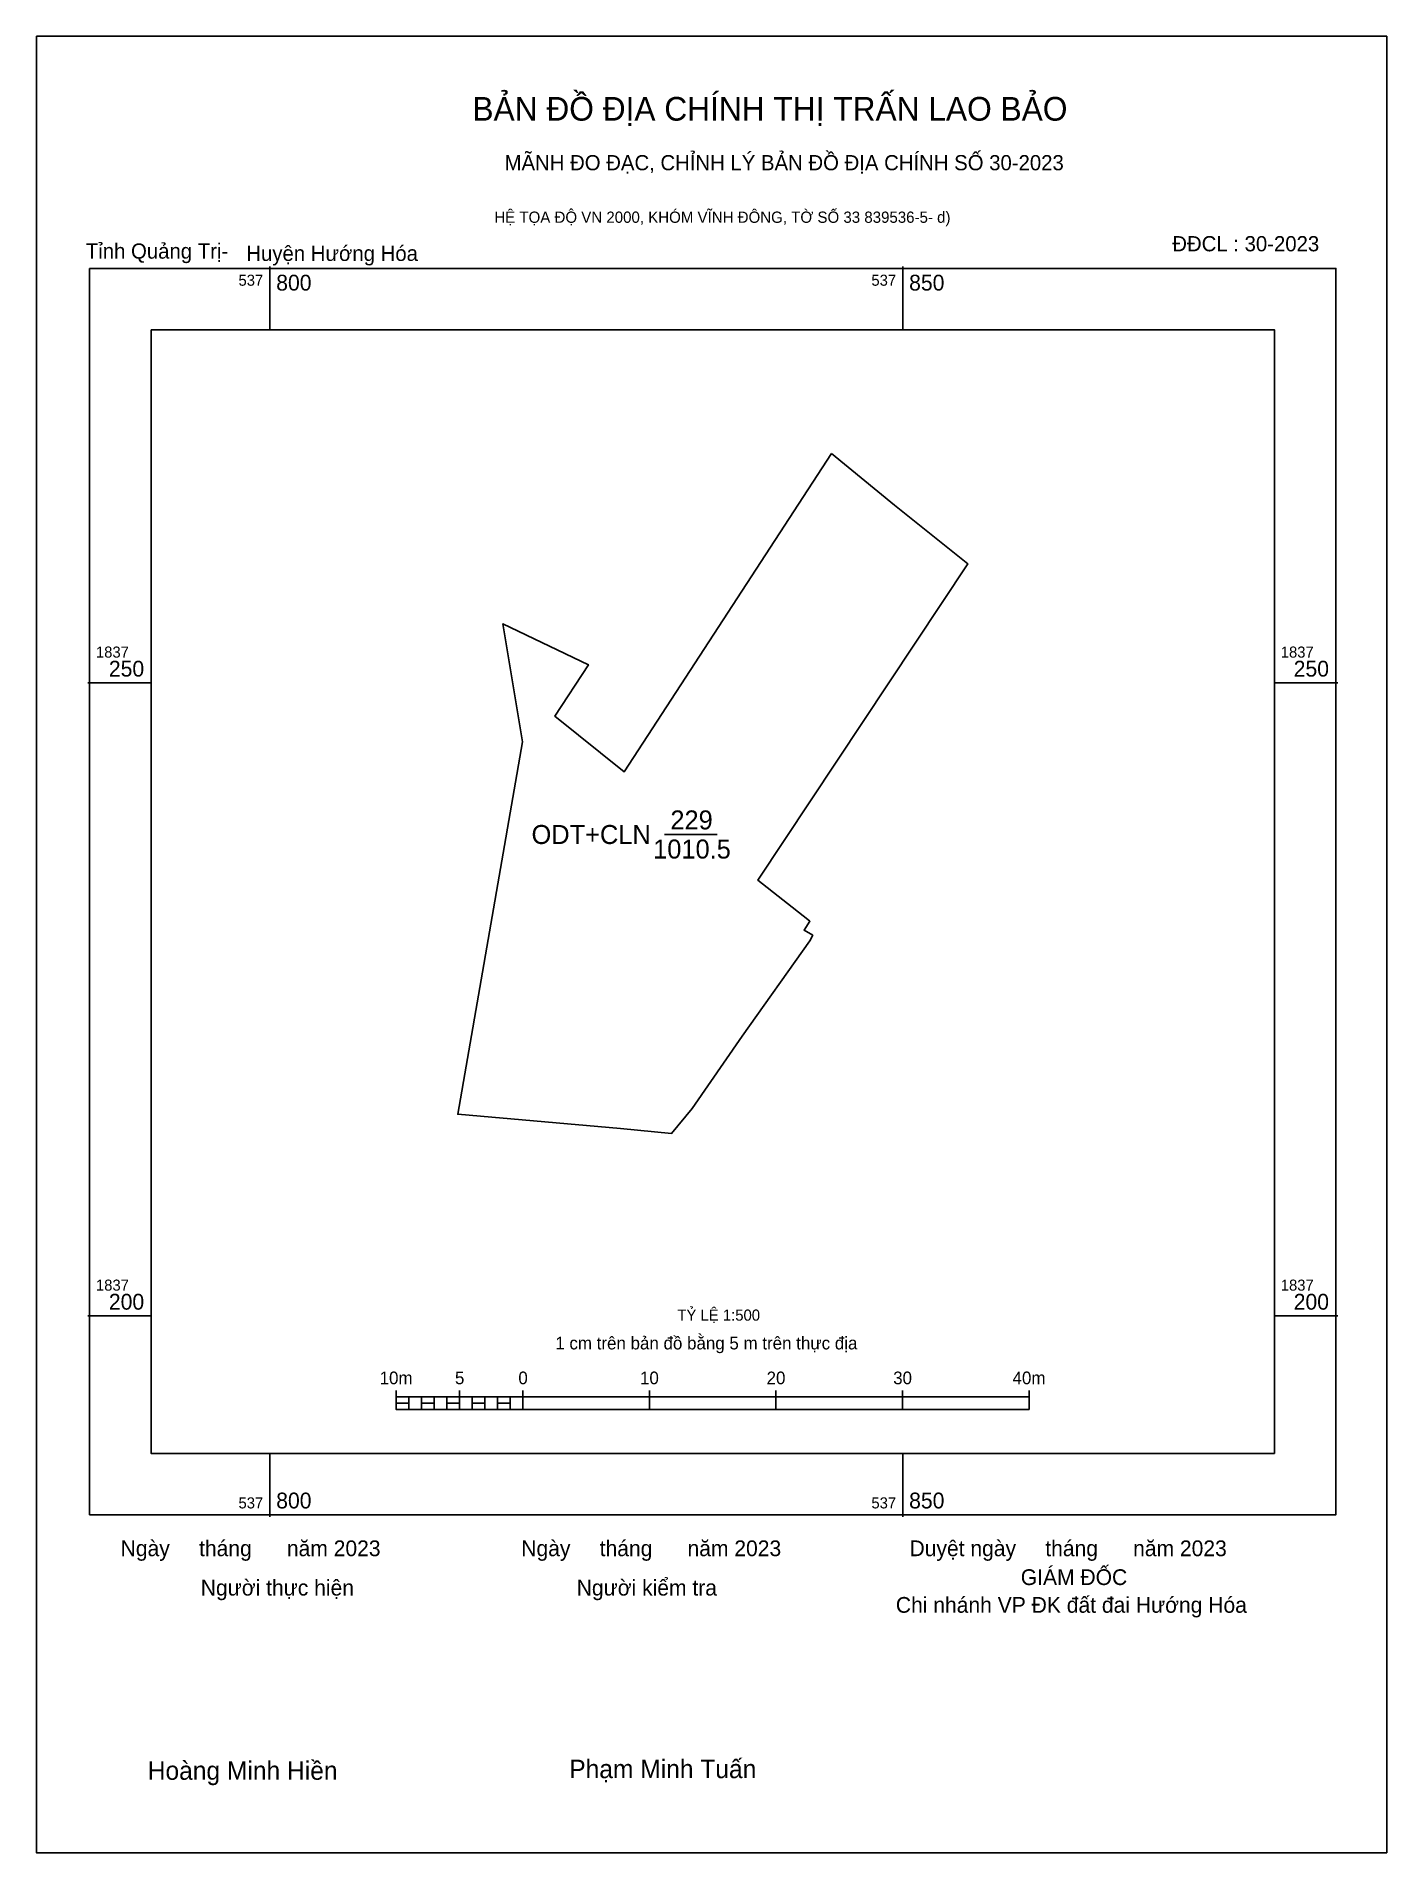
# Model space of a CAD drawing. Extents: x 537370 to 537888, y 1836669 to 1837301.
# Drawn here: x 537781.5 to 537888.2, y 1837157.6 to 1837301.1 of the extents above.
import ezdxf

# ---------------------------------------------------------------- set-up
doc = ezdxf.new("R2010")
doc.units = 0
for name, color, linetype in [('Level 10', 7, 'Continuous'), ('Level 13', 7, 'Continuous'), ('Level 15', 7, 'Continuous'), ('Level 27', 7, 'Continuous'), ('Level 29', 7, 'Continuous'), ('Level 6', 7, 'Continuous'), ('Level 62', 7, 'Continuous'), ('Level 63', 7, 'Continuous'), ('Level 9', 7, 'Continuous')]:
    doc.layers.add(name, color=color, linetype=linetype)

msp = doc.modelspace()

# ---------------------------------------------------------------- linework, layer by layer
at = {"layer": 'Level 10'}
msp.add_line((537831.17, 1837238.03), (537835.33, 1837238.03), dxfattribs=at)
msp.add_lwpolyline([(537844.38, 1837268.12), (537849.34, 1837264.03), (537855.13, 1837259.42), (537838.55, 1837234.42), (537842.5, 1837231.31), (537842.66, 1837231.18), (537842.2, 1837230.47), (537842.88, 1837230.07), (537842.65, 1837229.63), (537837.32, 1837222.09), (537833.37, 1837216.38), (537831.74, 1837214.42), (537827.71, 1837214.8), (537814.84, 1837215.93), (537819.96, 1837245.35), (537818.39, 1837254.66), (537825.16, 1837251.44), (537822.51, 1837247.38), (537828, 1837242.98)], close=True, dxfattribs=at)
at = {"layer": 'Level 15'}
msp.add_lwpolyline([(537781.55, 1837301.07), (537888.23, 1837301.07), (537888.23, 1837157.61), (537781.55, 1837157.61)], close=True, dxfattribs=at)
at = {"layer": 'Level 27'}
for p, q in [((537837.32, 1837222.09), (537837.32, 1837222.09)), ((537814.84, 1837215.93), (537814.84, 1837215.93))]:
    msp.add_line(p, q, dxfattribs=at)
at = {"layer": 'Level 29'}
msp.add_line((537842.65, 1837229.63), (537842.88, 1837230.07), dxfattribs=at)
at = {"layer": 'Level 62'}
msp.add_lwpolyline([(537790.61, 1837277.9), (537879.36, 1837277.9), (537879.36, 1837189.14), (537790.61, 1837189.14)], close=True, dxfattribs=at)
at = {"layer": 'Level 63'}
for p, q in [((537800, 1837282.9), (537800, 1837277.9)), ((537850, 1837282.9), (537850, 1837277.9)), ((537785.61, 1837250), (537790.61, 1837250)), ((537879.36, 1837250), (537884.36, 1837250)), ((537785.61, 1837200), (537790.61, 1837200)), ((537879.36, 1837200), (537884.36, 1837200)), ((537809.98, 1837194.11), (537809.98, 1837192.61)), ((537814.98, 1837194.11), (537814.98, 1837192.61)), ((537819.98, 1837194.11), (537819.98, 1837192.61)), ((537829.98, 1837194.11), (537829.98, 1837192.61)), ((537839.98, 1837194.11), (537839.98, 1837192.61)), ((537849.98, 1837194.11), (537849.98, 1837192.61)), ((537859.98, 1837194.11), (537859.98, 1837192.61)), ((537809.98, 1837193.61), (537859.98, 1837193.61)), ((537809.98, 1837192.61), (537859.98, 1837192.61)), ((537810.98, 1837193.61), (537810.98, 1837192.61)), ((537811.98, 1837193.61), (537811.98, 1837192.61)), ((537812.98, 1837193.61), (537812.98, 1837192.61)), ((537813.98, 1837193.61), (537813.98, 1837192.61)), ((537814.98, 1837193.61), (537814.98, 1837192.61)), ((537815.98, 1837193.61), (537815.98, 1837192.61)), ((537816.98, 1837193.61), (537816.98, 1837192.61)), ((537817.98, 1837193.61), (537817.98, 1837192.61)), ((537818.98, 1837193.61), (537818.98, 1837192.61)), ((537819.98, 1837193.61), (537819.98, 1837192.61)), ((537800, 1837189.14), (537800, 1837184.14)), ((537850, 1837189.14), (537850, 1837184.14))]:
    msp.add_line(p, q, dxfattribs=at)
for points in [[(537785.76, 1837282.74), (537884.21, 1837282.74), (537884.21, 1837184.3), (537785.76, 1837184.3)], [(537809.98, 1837193.11), (537810.98, 1837193.11), (537810.98, 1837192.61), (537809.98, 1837192.61)], [(537809.98, 1837193.11), (537810.98, 1837193.11), (537810.98, 1837192.61), (537809.98, 1837192.61)], [(537811.98, 1837193.11), (537812.98, 1837193.11), (537812.98, 1837192.61), (537811.98, 1837192.61)], [(537813.98, 1837193.11), (537814.98, 1837193.11), (537814.98, 1837192.61), (537813.98, 1837192.61)], [(537815.98, 1837193.11), (537816.98, 1837193.11), (537816.98, 1837192.61), (537815.98, 1837192.61)], [(537817.98, 1837193.11), (537818.98, 1837193.11), (537818.98, 1837192.61), (537817.98, 1837192.61)]]:
    msp.add_lwpolyline(points, close=True, dxfattribs=at)

# ---------------------------------------------------------------- texts
at = {"layer": 'Level 13'}
for s, p in [('229', (537831.64, 1837238.43)), ('ODT+CLN', (537820.67, 1837237.28)), ('1010.5', (537830.28, 1837236.13))]:
    msp.add_text(s, height=1.5, dxfattribs=at).set_placement(p)
at = {"layer": 'Level 6'}
msp.add_text('TỶ LỆ 1:500', height=0.879, dxfattribs=at).set_placement((537832.19, 1837199.63))
at = {"layer": 'Level 63'}
for s, height, p in [('BẢN ĐỒ ĐỊA CHÍNH THỊ TRẤN LAO BẢO', 1.8718, (537816, 1837294.41)), ('MÃNH ĐO ĐẠC, CHỈNH LÝ BẢN ĐỒ ĐỊA CHÍNH SỐ 30-2023', 1.2011, (537818.54, 1837290.49)), ('HỆ TỌA ĐỘ VN 2000, KHÓM VĨNH ĐÔNG, TỜ SỐ 33 839536-5- d)', 0.8891, (537817.73, 1837286.34)), ('537', 0.875, (537797.52, 1837281.37)), ('800', 1.25, (537800.5, 1837280.99)), ('537', 0.875, (537847.52, 1837281.37)), ('850', 1.25, (537850.5, 1837280.99)), ('1837', 0.875, (537786.26, 1837252)), ('1837', 0.875, (537879.86, 1837252)), ('250', 1.25, (537787.28, 1837250.5)), ('250', 1.25, (537880.88, 1837250.5)), ('D', 0.00501, (537827.71, 1837214.8)), ('D', 0.00501, (537827.71, 1837214.8)), ('1837', 0.875, (537786.26, 1837202)), ('1837', 0.875, (537879.86, 1837202)), ('200', 1.25, (537787.28, 1837200.5)), ('200', 1.25, (537880.88, 1837200.5)), ('1 cm trên bản đồ bằng 5 m trên thực địa', 1, (537822.55, 1837197.36)), ('10m', 1, (537808.67, 1837194.61)), ('5', 1, (537814.62, 1837194.61)), ('0', 1, (537819.63, 1837194.61)), ('10', 1, (537829.24, 1837194.61)), ('20', 1, (537839.24, 1837194.61)), ('30', 1, (537849.24, 1837194.61)), ('40m', 1, (537858.67, 1837194.61)), ('537', 0.875, (537797.52, 1837184.8)), ('800', 1.25, (537800.5, 1837184.8)), ('537', 0.875, (537847.52, 1837184.8)), ('850', 1.25, (537850.5, 1837184.8)), ('Ngày     tháng      năm 2023', 1.2442, (537788.21, 1837181.03)), ('Ngày     tháng      năm 2023', 1.2442, (537819.86, 1837181.03)), ('Duyệt ngày     tháng      năm 2023', 1.2442, (537850.53, 1837181.03)), ('GIÁM ĐỐC', 1.244, (537859.32, 1837178.75)), ('Người thực hiện', 1.2442, (537794.54, 1837177.92)), ('Người kiểm tra', 1.2442, (537824.24, 1837177.92)), ('Chi nhánh VP ĐK đất đai Hướng Hóa', 1.2442, (537849.45, 1837176.56)), ('Hoàng Minh Hiền', 1.4512, (537790.35, 1837163.37)), ('Phạm Minh Tuấn', 1.4512, (537823.65, 1837163.5))]:
    msp.add_text(s, height=height, dxfattribs=at).set_placement(p)
at = {"layer": 'Level 9'}
for s, p in [('Tỉnh Quảng Trị-', (537785.46, 1837283.51)), ('Huyện Hướng Hóa', (537798.14, 1837283.33)), ('ĐĐCL : 30-2023', (537871.29, 1837284.09))]:
    msp.add_text(s, height=1.2011, dxfattribs=at).set_placement(p)

doc.saveas('drawing.dxf')
